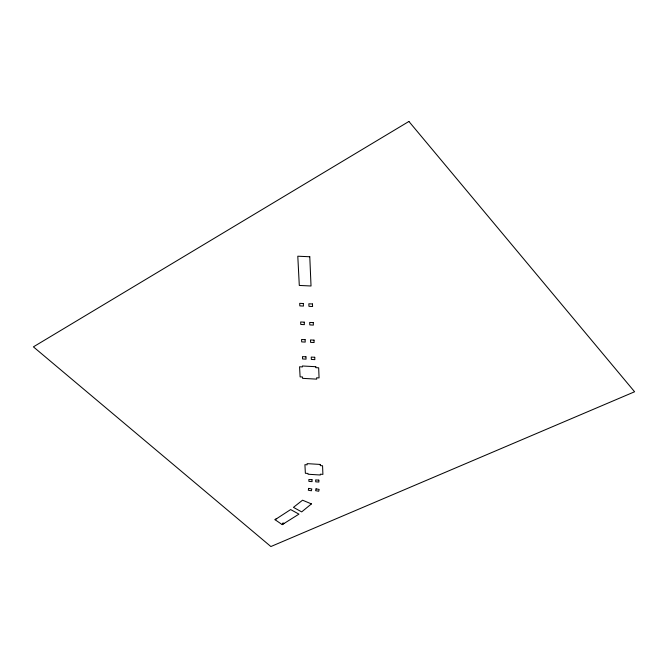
<?xml version="1.0" encoding="UTF-8"?>
<svg xmlns="http://www.w3.org/2000/svg" width="668" height="668" viewBox="0 0 668 668"><rect width="100%" height="100%" fill="white"/><g stroke="black" fill="none" stroke-linecap="round" stroke-linejoin="round"><path stroke-width="1" d="M283.149 522.752L282.23 524.622L275.041 519.712L276.669 518.452M283.917 523.403L282.23 524.622L298.947 514.135L290.638 509.567L275.041 519.712M308.7 488.383L308.299 490.22L311.397 490.771L311.797 488.943L308.7 488.383M316.048 488.851L315.638 490.679L318.728 491.239L319.145 489.41L316.048 488.851M311.43 503.906L301.677 511.897L293.444 507.354L302.554 500.198L311.43 503.906M408.908 121.459L33.4 346.859L270.874 546.541L634.6 391.765L408.908 121.459M309.777 256.754L297.794 256.211L299.297 285.436L311.029 285.996L309.777 256.754M303.322 303.522L299.698 303.347L299.823 305.886L303.447 306.069L303.322 303.522M312.474 303.973L308.841 303.79L308.958 306.336L312.582 306.52L312.474 303.973M304.241 322.16L300.658 321.984L300.792 324.456L304.366 324.64L304.241 322.16M313.267 322.619L309.685 322.435L309.793 324.915L313.375 325.099L313.267 322.619M305.101 339.67L301.569 339.486L301.694 341.899L305.226 342.083L305.101 339.67M314.01 340.129L310.478 339.945L310.587 342.358L314.11 342.542L314.01 340.129M305.944 356.804L302.462 356.62L302.587 358.966L306.061 359.15L305.944 356.804M314.737 357.271L311.246 357.088L311.355 359.434L314.837 359.626L314.737 357.271M315.772 366.707L302.362 365.989L302.412 366.932L299.556 366.782L300.107 376.869L302.537 377.002L302.604 378.355L316.699 379.132L316.64 377.779L319.07 377.913L318.669 367.809L315.805 367.659L315.772 366.707M320.248 464.444L307.105 463.634L307.163 464.811L304.909 464.669L305.376 473.278L307.99 473.445L308.031 474.238L320.314 475.006L320.281 474.205L322.903 474.372L322.56 465.755L320.298 465.613L320.248 464.444M311.998 479.699L308.841 479.499L308.942 481.419L312.098 481.62L311.998 479.699M318.811 480.125L315.655 479.925L315.747 481.845L318.895 482.045L318.811 480.125"/></g></svg>
